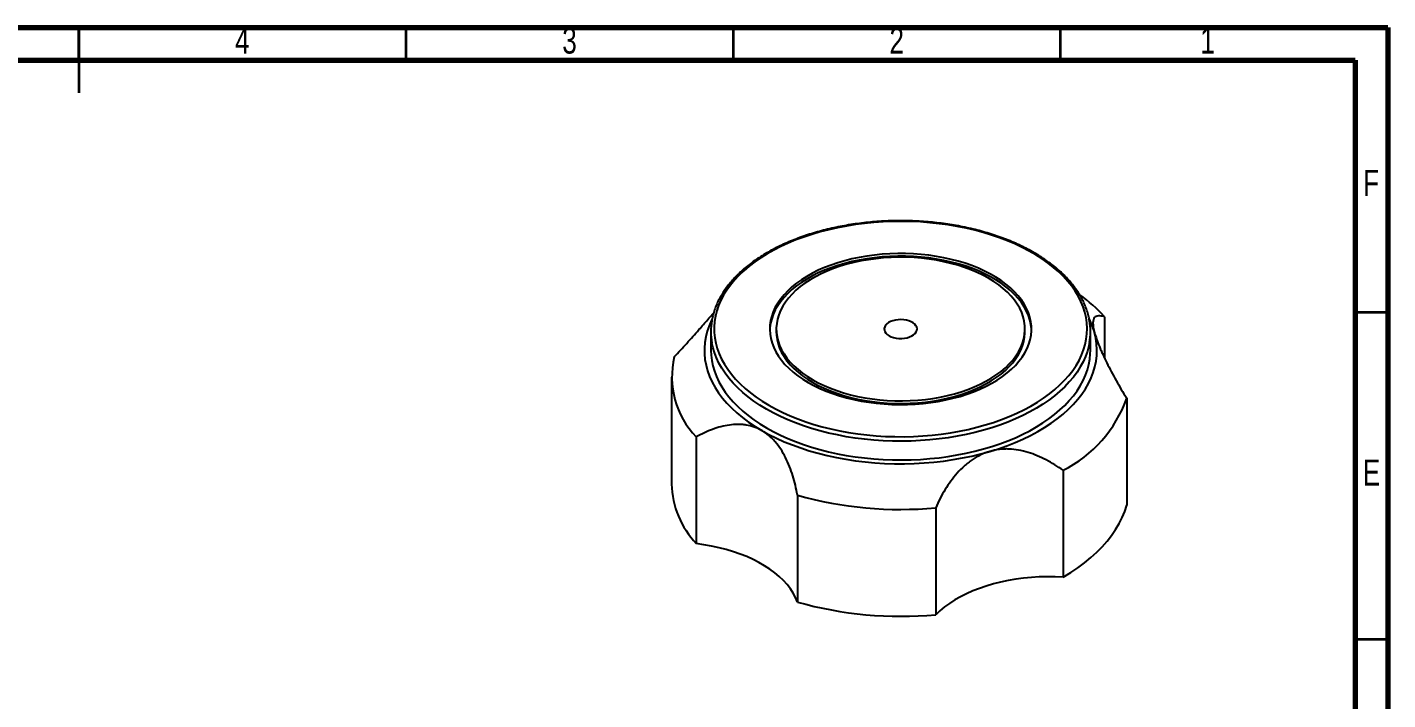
# Model space of a CAD drawing. Header units: millimetres. Extents: x 15 to 415, y 5 to 292.
# Drawn here: x 207.1 to 415, y 189.3 to 292 of the extents above; entities that cross this region are included whole.
import ezdxf

# ---------------------------------------------------------------- set-up
doc = ezdxf.new("R2010")
doc.units = ezdxf.units.MM
doc.styles.add('SLDTEXTSTYLE0', font='TXT', dxfattribs={"width": 0.75})

msp = doc.modelspace()

# ---------------------------------------------------------------- linework, layer by layer
at = {"color": 7, "linetype": 'Continuous', "lineweight": 70}
for p, q in [((15, 292), (415, 292)), ((415, 292), (415, 5)), ((20, 287), (410, 287)), ((410, 287), (410, 10))]:
    msp.add_line(p, q, dxfattribs=at)
at = {"color": 7, "linetype": 'Continuous', "lineweight": 35}
for p, q in [((215, 292), (215, 282)), ((215, 287), (215, 292)), ((265, 287), (265, 292)), ((315, 287), (315, 292)), ((365, 287), (365, 292)), ((410, 248.5), (415, 248.5)), ((410, 198.5), (415, 198.5))]:
    msp.add_line(p, q, dxfattribs=at)
at = {"color": 7, "linetype": 'Continuous', "lineweight": 25}
for p, q in [((371.69, 247.791), (371.69, 241.519)), ((311.559, 245.498), (311.559, 242.64)), ((321.559, 245.906), (321.559, 245.498)), ((359.559, 245.498), (359.559, 245.906)), ((369.559, 242.64), (369.559, 245.498)), ((305.559, 238.557), (305.559, 222.226)), ((375.109, 235.329), (375.109, 218.998)), ((309.32, 229.446), (309.32, 213.115)), ((365.392, 224.319), (365.392, 207.988)), ((324.775, 220.523), (324.775, 204.192)), ((345.916, 218.59), (345.916, 202.259))]:
    msp.add_line(p, q, dxfattribs=at)
at = {"color": 7, "linetype": 'Continuous', "lineweight": 25, "flags": 128}
for points in [[(320.406, 234.272), (321.444, 233.702), (322.531, 233.163), (323.662, 232.657), (324.837, 232.183), (326.051, 231.745), (327.302, 231.342), (328.586, 230.976), (329.901, 230.647), (331.243, 230.357), (332.608, 230.107), (333.993, 229.896), (335.395, 229.726), (336.809, 229.596), (338.234, 229.508), (339.664, 229.462), (341.096, 229.456), (342.527, 229.493), (343.953, 229.571), (345.371, 229.69), (346.776, 229.85), (348.166, 230.05), (349.536, 230.291), (350.884, 230.571), (352.205, 230.89), (353.498, 231.247), (354.757, 231.64), (355.981, 232.07), (357.166, 232.535), (358.308, 233.034), (359.406, 233.565), (360.457, 234.127), (361.457, 234.719), (362.404, 235.339), (363.296, 235.986), (364.131, 236.658), (364.906, 237.354), (365.619, 238.071), (366.27, 238.807), (366.855, 239.562), (367.374, 240.333), (367.825, 241.118), (368.208, 241.915), (368.52, 242.722), (368.762, 243.537), (368.932, 244.358), (369.031, 245.183), (369.058, 246.009), (369.013, 246.836), (368.896, 247.66), (368.708, 248.48), (368.448, 249.293), (368.118, 250.098), (367.719, 250.892), (367.251, 251.673), (366.715, 252.44), (366.113, 253.191), (365.447, 253.923), (364.718, 254.634), (363.928, 255.324), (363.078, 255.99), (362.172, 256.631), (361.212, 257.244), (360.199, 257.829), (359.136, 258.383), (358.027, 258.906), (356.873, 259.397), (355.678, 259.853), (354.446, 260.274), (353.178, 260.658), (351.878, 261.006), (350.549, 261.315), (349.195, 261.585), (347.82, 261.816), (346.426, 262.006), (345.017, 262.156), (343.597, 262.265), (342.17, 262.333), (340.738, 262.358), (339.306, 262.343), (337.877, 262.286), (336.455, 262.187), (335.043, 262.048), (333.645, 261.867), (332.264, 261.647), (330.905, 261.386), (329.57, 261.087), (328.262, 260.749), (326.986, 260.373), (325.744, 259.961), (324.54, 259.514), (323.375, 259.032), (322.255, 258.517), (321.18, 257.97), (320.155, 257.393), (319.181, 256.786), (318.261, 256.153), (317.397, 255.493), (316.592, 254.809), (315.847, 254.103), (315.165, 253.375), (314.547, 252.629), (313.995, 251.867), (313.51, 251.088), (313.093, 250.297), (312.745, 249.495), (312.468, 248.684), (312.262, 247.866), (312.127, 247.042), (312.064, 246.216), (312.073, 245.389), (312.154, 244.564), (312.307, 243.742), (312.531, 242.925), (312.826, 242.116), (313.191, 241.316), (313.625, 240.528), (314.127, 239.753), (314.696, 238.995), (315.33, 238.253), (316.028, 237.531), (316.788, 236.83), (317.608, 236.152), (318.486, 235.499), (319.419, 234.872), (320.406, 234.272)], [(326.417, 237.742), (327.288, 237.268), (328.206, 236.826), (329.169, 236.415), (330.173, 236.039), (331.214, 235.698), (332.288, 235.394), (333.392, 235.127), (334.521, 234.899), (335.672, 234.71), (336.841, 234.562), (338.023, 234.454), (339.214, 234.387), (340.409, 234.361), (341.606, 234.376), (342.798, 234.433), (343.983, 234.531), (345.155, 234.669), (346.311, 234.848), (347.446, 235.067), (348.557, 235.324), (349.639, 235.619), (350.688, 235.951), (351.701, 236.318), (352.675, 236.72), (353.605, 237.155), (354.488, 237.621), (355.321, 238.117), (356.102, 238.64), (356.827, 239.19), (357.493, 239.763), (358.099, 240.359), (358.643, 240.975), (359.121, 241.608), (359.533, 242.256), (359.877, 242.918), (360.152, 243.59), (360.357, 244.271), (360.491, 244.957), (360.554, 245.647), (360.545, 246.338), (360.464, 247.027), (360.313, 247.712), (360.09, 248.391), (359.798, 249.061), (359.437, 249.719), (359.008, 250.364), (358.513, 250.993), (357.954, 251.604), (357.332, 252.194), (356.651, 252.762), (355.912, 253.306), (355.118, 253.822), (354.272, 254.311), (353.376, 254.769), (352.435, 255.196), (351.452, 255.589), (350.429, 255.948), (349.371, 256.271), (348.282, 256.556), (347.164, 256.804), (346.024, 257.012), (344.863, 257.181), (343.688, 257.31), (342.501, 257.397), (341.307, 257.444), (340.11, 257.449), (338.915, 257.413), (337.726, 257.335), (336.547, 257.217), (335.383, 257.058), (334.236, 256.86), (333.113, 256.622), (332.016, 256.346), (330.95, 256.032), (329.918, 255.682), (328.925, 255.297), (327.972, 254.879), (327.065, 254.428), (326.207, 253.947), (325.399, 253.437), (324.646, 252.9), (323.95, 252.339), (323.314, 251.754), (322.739, 251.148), (322.228, 250.523), (321.782, 249.882), (321.404, 249.227), (321.094, 248.559), (320.854, 247.883), (320.685, 247.199), (320.586, 246.51), (320.559, 245.82), (320.604, 245.129), (320.72, 244.442), (320.908, 243.76), (321.165, 243.085), (321.492, 242.421), (321.887, 241.768), (322.349, 241.131), (322.877, 240.511), (323.467, 239.91), (324.119, 239.331), (324.829, 238.775), (325.596, 238.245), (326.417, 237.742)], [(360.556, 245.702), (360.545, 245.93), (360.464, 246.619), (360.313, 247.304), (360.09, 247.983), (359.798, 248.653), (359.437, 249.311), (359.008, 249.956), (358.513, 250.585), (357.954, 251.196), (357.332, 251.786), (356.651, 252.354), (355.912, 252.897), (355.118, 253.414), (354.272, 253.902), (353.376, 254.361), (352.435, 254.788), (351.452, 255.181), (350.429, 255.54), (349.371, 255.862), (348.282, 256.148), (347.164, 256.396), (346.024, 256.604), (344.863, 256.773), (343.688, 256.901), (342.501, 256.989), (341.307, 257.036), (340.11, 257.041), (338.915, 257.005), (337.726, 256.927), (336.547, 256.809), (335.383, 256.65), (334.236, 256.452), (333.113, 256.214), (332.016, 255.937), (330.95, 255.624), (329.918, 255.274), (328.925, 254.889), (327.972, 254.471), (327.065, 254.02), (326.207, 253.539), (325.399, 253.029), (324.646, 252.492), (323.95, 251.93), (323.314, 251.345), (322.739, 250.74), (322.228, 250.115), (321.782, 249.474), (321.404, 248.818), (321.094, 248.151), (320.854, 247.474), (320.685, 246.791), (320.586, 246.102), (320.562, 245.702)], [(327.124, 238.15), (327.976, 237.687), (328.877, 237.256), (329.821, 236.857), (330.807, 236.493), (331.829, 236.164), (332.884, 235.872), (333.969, 235.619), (335.079, 235.404), (336.209, 235.229), (337.356, 235.095), (338.515, 235.001), (339.681, 234.949), (340.851, 234.939), (342.02, 234.97), (343.184, 235.043), (344.337, 235.157), (345.476, 235.311), (346.597, 235.506), (347.695, 235.741), (348.765, 236.013), (349.804, 236.324), (350.809, 236.671), (351.774, 237.052), (352.697, 237.468), (353.574, 237.915), (354.401, 238.393), (355.176, 238.899), (355.896, 239.432), (356.557, 239.989), (357.158, 240.569), (357.695, 241.169), (358.168, 241.787), (358.574, 242.42), (358.911, 243.067), (359.179, 243.725), (359.377, 244.391), (359.503, 245.062), (359.557, 245.737), (359.539, 246.413), (359.449, 247.086), (359.287, 247.755), (359.054, 248.417), (358.751, 249.07), (358.379, 249.71), (357.94, 250.337), (357.435, 250.946), (356.865, 251.536), (356.234, 252.105), (355.543, 252.65), (354.796, 253.17), (353.994, 253.662), (353.141, 254.125), (352.241, 254.556), (351.296, 254.955), (350.311, 255.319), (349.289, 255.648), (348.233, 255.94), (347.149, 256.194), (346.039, 256.408), (344.909, 256.583), (343.762, 256.718), (342.603, 256.811), (341.436, 256.863), (340.266, 256.873), (339.097, 256.842), (337.934, 256.769), (336.78, 256.656), (335.641, 256.501), (334.521, 256.306), (333.423, 256.072), (332.353, 255.799), (331.313, 255.488), (330.309, 255.142), (329.344, 254.76), (328.421, 254.345), (327.544, 253.897), (326.717, 253.419), (325.942, 252.913), (325.222, 252.381), (324.561, 251.823), (323.96, 251.243), (323.422, 250.643), (322.95, 250.025), (322.544, 249.392), (322.206, 248.745), (321.938, 248.087), (321.741, 247.421), (321.615, 246.75), (321.561, 246.075), (321.579, 245.4), (321.669, 244.726), (321.831, 244.057), (322.064, 243.395), (322.366, 242.742), (322.738, 242.102), (323.178, 241.476), (323.683, 240.866), (324.253, 240.276), (324.884, 239.707), (325.575, 239.162), (326.322, 238.642), (327.124, 238.15)], [(311.754, 247.48), (311.647, 247.262), (311.281, 246.418), (310.99, 245.564), (310.772, 244.703), (310.631, 243.836), (310.564, 242.966), (310.574, 242.096), (310.659, 241.227), (310.82, 240.361), (311.056, 239.502), (311.366, 238.65), (311.75, 237.808), (312.207, 236.979), (312.736, 236.163), (313.334, 235.365), (314.002, 234.584), (314.737, 233.824), (315.537, 233.086), (316.4, 232.372), (317.324, 231.685), (318.307, 231.025), (319.346, 230.394)], [(321.559, 245.498), (321.579, 244.991), (321.669, 244.318), (321.831, 243.649), (322.064, 242.987), (322.366, 242.334), (322.738, 241.694), (323.178, 241.067), (323.683, 240.458), (324.253, 239.868), (324.884, 239.299), (325.575, 238.754), (326.322, 238.234), (327.124, 237.742)], [(327.124, 237.742), (327.976, 237.279), (328.877, 236.848), (329.821, 236.449), (330.807, 236.084), (331.829, 235.756), (332.884, 235.464), (333.969, 235.21), (335.079, 234.996), (336.209, 234.821), (337.356, 234.686), (338.515, 234.593), (339.681, 234.541), (340.851, 234.531), (342.02, 234.562), (343.184, 234.635), (344.337, 234.748), (345.476, 234.903), (346.597, 235.098), (347.695, 235.332), (348.765, 235.605), (349.804, 235.916), (350.809, 236.262), (351.774, 236.644), (352.697, 237.059), (353.574, 237.507), (354.401, 237.984), (355.176, 238.491), (355.896, 239.023), (356.557, 239.581), (357.158, 240.161), (357.695, 240.761), (358.168, 241.379), (358.574, 242.012), (358.911, 242.659), (359.179, 243.317), (359.377, 243.982), (359.503, 244.654), (359.557, 245.329), (359.559, 245.498)], [(338.791, 244.886), (339.115, 244.728), (339.481, 244.604), (339.878, 244.517), (340.294, 244.471), (340.718, 244.466), (341.137, 244.502), (341.54, 244.579), (341.915, 244.694), (342.25, 244.843), (342.537, 245.023), (342.767, 245.229), (342.933, 245.454), (343.031, 245.692), (343.058, 245.937), (343.013, 246.18), (342.898, 246.416), (342.715, 246.637), (342.47, 246.836), (342.17, 247.009), (341.824, 247.151), (341.442, 247.256), (341.034, 247.323), (340.612, 247.349), (340.189, 247.333), (339.776, 247.277), (339.386, 247.181), (339.03, 247.048), (338.718, 246.882), (338.458, 246.689), (338.259, 246.473), (338.127, 246.24), (338.064, 245.998), (338.073, 245.753), (338.153, 245.513), (338.303, 245.284), (338.518, 245.073), (338.791, 244.886)], [(354.179, 227.209), (355.504, 227.623), (356.793, 228.076), (358.04, 228.565), (359.243, 229.09), (360.398, 229.649), (361.504, 230.241), (362.557, 230.864), (363.554, 231.517), (364.493, 232.198), (365.371, 232.905), (366.187, 233.637), (366.938, 234.392), (367.623, 235.168), (368.239, 235.962), (368.785, 236.773), (369.26, 237.6), (369.663, 238.438), (369.992, 239.288), (370.246, 240.146), (370.426, 241.01), (370.53, 241.878), (370.558, 242.749), (370.511, 243.619), (370.388, 244.486), (370.19, 245.349)], [(311.559, 242.64), (311.586, 241.915), (311.684, 241.089), (311.852, 240.267), (312.09, 239.45), (312.398, 238.641), (312.775, 237.842), (313.22, 237.055), (313.732, 236.281), (314.31, 235.523), (314.952, 234.782), (315.656, 234.061), (316.421, 233.36), (317.246, 232.683), (318.127, 232.029), (319.064, 231.402), (320.053, 230.802)], [(320.053, 230.802), (321.092, 230.231), (322.179, 229.691), (323.311, 229.182), (324.485, 228.706), (325.698, 228.264), (326.948, 227.857), (328.231, 227.487), (329.544, 227.153), (330.884, 226.858), (332.248, 226.601), (333.632, 226.383), (335.033, 226.205), (336.448, 226.068), (337.873, 225.971), (339.304, 225.914), (340.738, 225.899), (342.172, 225.925), (343.602, 225.991), (345.025, 226.098), (346.436, 226.246), (347.833, 226.434), (349.213, 226.661), (350.571, 226.928), (351.905, 227.233), (353.211, 227.576), (354.486, 227.955), (355.727, 228.371), (356.93, 228.821), (358.094, 229.306), (359.215, 229.823), (360.29, 230.371), (361.317, 230.949), (362.293, 231.556), (363.216, 232.19), (364.083, 232.85), (364.893, 233.534), (365.644, 234.239), (366.333, 234.966), (366.959, 235.711), (367.52, 236.473), (368.015, 237.25), (368.443, 238.041), (368.803, 238.843), (369.094, 239.654), (369.315, 240.472), (369.465, 241.295), (369.545, 242.122), (369.559, 242.64)], [(319.346, 230.394), (320.438, 229.794), (321.582, 229.227), (322.773, 228.693), (324.01, 228.195), (325.288, 227.733), (326.604, 227.309), (327.956, 226.924), (329.34, 226.578), (330.752, 226.273), (332.189, 226.009), (333.647, 225.787), (335.123, 225.608), (336.612, 225.472), (338.111, 225.379), (339.617, 225.33), (341.124, 225.324), (342.631, 225.363), (344.132, 225.445), (345.624, 225.57), (347.103, 225.738), (348.566, 225.95), (350.008, 226.203), (351.427, 226.498), (352.818, 226.833), (354.179, 227.209)], [(365.392, 207.988), (366.542, 208.689), (367.633, 209.422), (368.662, 210.183), (369.627, 210.972), (370.525, 211.787), (371.355, 212.626), (372.115, 213.486), (372.802, 214.367), (373.416, 215.266), (373.955, 216.18), (374.417, 217.108), (374.802, 218.048), (375.109, 218.998)], [(324.775, 204.192), (324.489, 204.875), (324.131, 205.547), (323.703, 206.204), (323.206, 206.846), (322.643, 207.468), (322.015, 208.07), (321.326, 208.649), (320.576, 209.202), (319.769, 209.728), (318.909, 210.225), (317.998, 210.69), (317.039, 211.123), (316.037, 211.522), (314.994, 211.884), (313.916, 212.209), (312.805, 212.496), (311.665, 212.743), (310.502, 212.949), (309.32, 213.115)], [(365.392, 207.988), (364.178, 208.042), (362.962, 208.053), (361.746, 208.021), (360.536, 207.946), (359.336, 207.83), (358.151, 207.671), (356.984, 207.471), (355.841, 207.23), (354.725, 206.95), (353.641, 206.631), (352.592, 206.275), (351.583, 205.882), (350.617, 205.455), (349.698, 204.995), (348.829, 204.503), (348.013, 203.981), (347.254, 203.432), (346.554, 202.858), (345.916, 202.259)]]:
    msp.add_lwpolyline(points, dxfattribs=at)
at = {"color": 8, "linetype": 'Continuous', "lineweight": 25, "flags": 128}
for points in [[(320.053, 233.66), (319.064, 234.26), (318.127, 234.887), (317.246, 235.541), (316.421, 236.218), (315.656, 236.919), (314.952, 237.64), (314.31, 238.381), (313.732, 239.139), (313.22, 239.913), (312.775, 240.7), (312.398, 241.499), (312.09, 242.308), (311.852, 243.125), (311.708, 243.801)], [(369.419, 243.854), (369.315, 243.33), (369.094, 242.511), (368.803, 241.7), (368.443, 240.899), (368.015, 240.108), (367.52, 239.331), (366.959, 238.569), (366.333, 237.824), (365.644, 237.097), (364.893, 236.391), (364.083, 235.708), (363.216, 235.048), (362.293, 234.414), (361.317, 233.807), (360.29, 233.229), (359.215, 232.681), (358.094, 232.164), (356.93, 231.679), (355.727, 231.229), (354.486, 230.813), (353.211, 230.434), (351.905, 230.091), (350.571, 229.786), (349.213, 229.519), (347.833, 229.292), (346.436, 229.104), (345.025, 228.956), (343.602, 228.849), (342.172, 228.782), (340.738, 228.757), (339.304, 228.772), (337.873, 228.828), (336.448, 228.926), (335.033, 229.063), (333.632, 229.241), (332.248, 229.459), (330.884, 229.716), (329.544, 230.011), (328.231, 230.345), (326.948, 230.715), (325.698, 231.122), (324.485, 231.564), (323.311, 232.04), (322.179, 232.548), (321.092, 233.089), (320.053, 233.66)]]:
    msp.add_lwpolyline(points, dxfattribs=at)
at = {"color": 7, "linetype": 'Continuous', "lineweight": 25}
for centre, radius, start, end in [((354.22, 232.017), 23.538, 42.08022, 54.35833), ((321.292, 245.498), 9.733, 169.97372, 190.04318), ((359.091, 242.272), 11.517, 15.49896, 26.51471), ((359.828, 245.498), 9.731, 350.27318, 9.77763), ((318.701, 238.581), 13.094, 166.44496, 224.23931), ((356.443, 242.01), 19.826, 296.83037, 340.30512), ((319.431, 222.62), 13.877, 181.62587, 223.23182), ((340.536, 276.322), 57.982, 254.22722, 275.32434), ((340.545, 260.089), 58.079, 254.24505, 275.30651)]:
    msp.add_arc(centre, radius, start, end, dxfattribs=at)
for points, knots in [([(369.405, 247.206), (369.387, 247.319), (369.328, 247.697), (369.161, 248.337), (368.906, 249.121), (368.584, 249.898), (368.201, 250.665), (367.756, 251.421), (367.251, 252.164), (366.686, 252.892), (366.063, 253.603), (365.384, 254.297), (364.649, 254.971), (363.86, 255.623), (363.02, 256.253), (362.131, 256.858), (361.193, 257.438), (360.211, 257.991), (359.185, 258.517), (358.118, 259.013), (357.012, 259.479), (355.871, 259.914), (354.696, 260.317), (353.49, 260.687), (352.256, 261.024), (350.996, 261.327), (349.713, 261.595), (348.411, 261.827), (347.091, 262.024), (345.757, 262.184), (344.411, 262.307), (343.058, 262.394), (341.698, 262.444), (340.337, 262.456), (338.975, 262.432), (337.617, 262.37), (336.266, 262.271), (334.924, 262.135), (333.595, 261.963), (332.28, 261.755), (330.984, 261.511), (329.708, 261.232), (328.457, 260.918), (327.232, 260.57), (326.036, 260.189), (324.871, 259.776), (323.741, 259.33), (322.648, 258.854), (321.594, 258.348), (320.582, 257.814), (319.613, 257.252), (318.69, 256.663), (317.816, 256.049), (316.992, 255.41), (316.219, 254.75), (315.501, 254.068), (314.838, 253.366), (314.233, 252.646), (313.686, 251.91), (313.2, 251.159), (312.774, 250.395), (312.412, 249.621), (312.11, 248.837), (311.88, 248.047), (311.749, 247.517), (311.713, 247.25), (311.713, 247.25)], [0, 0, 0, 0, 0.00672161, 0.02251388, 0.03832896, 0.0541735, 0.0700514, 0.08596379, 0.10190944, 0.11788528, 0.13388715, 0.14991037, 0.16595023, 0.18200238, 0.19806301, 0.21412891, 0.23019753, 0.24626668, 0.26233471, 0.27840071, 0.29446405, 0.31052441, 0.32658162, 0.34263567, 0.35868666, 0.37473477, 0.39078022, 0.40682331, 0.42286433, 0.43890361, 0.45494148, 0.47097829, 0.4870144, 0.50305014, 0.51908589, 0.53512193, 0.55115856, 0.56719615, 0.58323507, 0.59927566, 0.61531829, 0.63136329, 0.647411, 0.66346174, 0.67951579, 0.69557338, 0.71163469, 0.72769981, 0.7437687, 0.75984116, 0.77591679, 0.79199489, 0.80807442, 0.82415334, 0.84022939, 0.85629975, 0.8723609, 0.88840867, 0.90443837, 0.92044499, 0.93642364, 0.9523701, 0.96828152, 0.98415708, 0.99999857, 1, 1, 1, 1]), ([(305.971, 241.65), (306.29, 241.992), (306.927, 242.676), (307.876, 243.718), (308.817, 244.768), (309.667, 245.73), (310.424, 246.594), (311.092, 247.36), (311.617, 247.965), (311.908, 248.301), (311.99, 248.396)], [0, 0, 0, 0, 0.1504866, 0.3009555, 0.4539361, 0.6068797, 0.721495, 0.8360907, 0.9534974, 1, 1, 1, 1]), ([(371.69, 247.791), (371.344, 247.885), (371.041, 247.931), (370.657, 247.906), (370.541, 247.881), (370.336, 247.794), (370.246, 247.731), (370.028, 247.475), (369.946, 247.217), (369.943, 246.744), (369.947, 246.641), (369.967, 246.422), (369.982, 246.306), (370.043, 245.934), (370.105, 245.657), (370.19, 245.349)], [0, 0, 0, 0, 0.25, 0.25, 0.375, 0.375, 0.5, 0.5, 0.75, 0.75, 0.8125, 0.8125, 0.875, 0.875, 1, 1, 1, 1]), ([(370.19, 245.349), (370.359, 244.733), (370.609, 244.022), (371.011, 243.036), (371.097, 242.833), (371.275, 242.422), (371.367, 242.214), (371.653, 241.583), (371.857, 241.154), (372.287, 240.283), (372.514, 239.841), (372.988, 238.945), (373.236, 238.492), (374.001, 237.135), (374.541, 236.231), (375.109, 235.329)], [0, 0, 0, 0, 0.25, 0.25, 0.3125, 0.3125, 0.375, 0.375, 0.5, 0.5, 0.625, 0.625, 0.75, 0.75, 1, 1, 1, 1]), ([(319.346, 230.394), (318.581, 230.835), (317.777, 231.11), (316.726, 231.274), (316.513, 231.298), (316.087, 231.328), (315.874, 231.335), (315.235, 231.33), (314.81, 231.296), (313.958, 231.173), (313.532, 231.085), (312.679, 230.862), (312.252, 230.727), (310.983, 230.266), (310.148, 229.885), (309.32, 229.446)], [0, 0, 0, 0, 0.25, 0.25, 0.3125, 0.3125, 0.375, 0.375, 0.5, 0.5, 0.625, 0.625, 0.75, 0.75, 1, 1, 1, 1]), ([(324.775, 220.523), (324.601, 221.54), (324.372, 222.533), (323.93, 223.976), (323.766, 224.449), (323.4, 225.376), (323.197, 225.832), (322.534, 227.143), (322.019, 227.946), (321.257, 228.83), (321.099, 229.002), (320.773, 229.326), (320.606, 229.48), (320.09, 229.917), (319.728, 230.173), (319.346, 230.394)], [0, 0, 0, 0, 0.25, 0.25, 0.375, 0.375, 0.5, 0.5, 0.75, 0.75, 0.8125, 0.8125, 0.875, 0.875, 1, 1, 1, 1]), ([(354.179, 227.209), (353.215, 226.926), (352.318, 226.486), (351.27, 225.771), (351.063, 225.619), (350.661, 225.301), (350.466, 225.137), (349.896, 224.625), (349.537, 224.262), (348.856, 223.496), (348.533, 223.094), (347.921, 222.256), (347.631, 221.82), (346.815, 220.485), (346.338, 219.554), (345.916, 218.59)], [0, 0, 0, 0, 0.25, 0.25, 0.3125, 0.3125, 0.375, 0.375, 0.5, 0.5, 0.625, 0.625, 0.75, 0.75, 1, 1, 1, 1]), ([(365.392, 224.319), (364.551, 224.91), (363.688, 225.445), (362.352, 226.141), (361.899, 226.356), (360.975, 226.742), (360.502, 226.915), (359.075, 227.349), (358.109, 227.531), (356.873, 227.577), (356.623, 227.577), (356.128, 227.558), (355.882, 227.538), (355.146, 227.45), (354.66, 227.351), (354.179, 227.209)], [0, 0, 0, 0, 0.25, 0.25, 0.375, 0.375, 0.5, 0.5, 0.75, 0.75, 0.8125, 0.8125, 0.875, 0.875, 1, 1, 1, 1])]:
    msp.add_open_spline(points, degree=3, knots=knots, dxfattribs=at)

# ---------------------------------------------------------------- texts
at = {"color": 7, "linetype": 'Continuous', "lineweight": 0, "char_height": 3.969, "attachment_point": 2, "style": 'SLDTEXTSTYLE0'}
for s, insert in [('4', (239.96, 291.965)), ('3', (289.96, 291.965)), ('2', (339.96, 291.965)), ('1', (387.46, 291.965)), ('F', (412.458, 270.215)), ('E', (412.508, 225.965))]:
    msp.add_mtext(s, dxfattribs=dict(at, insert=insert))

doc.saveas('drawing.dxf')
